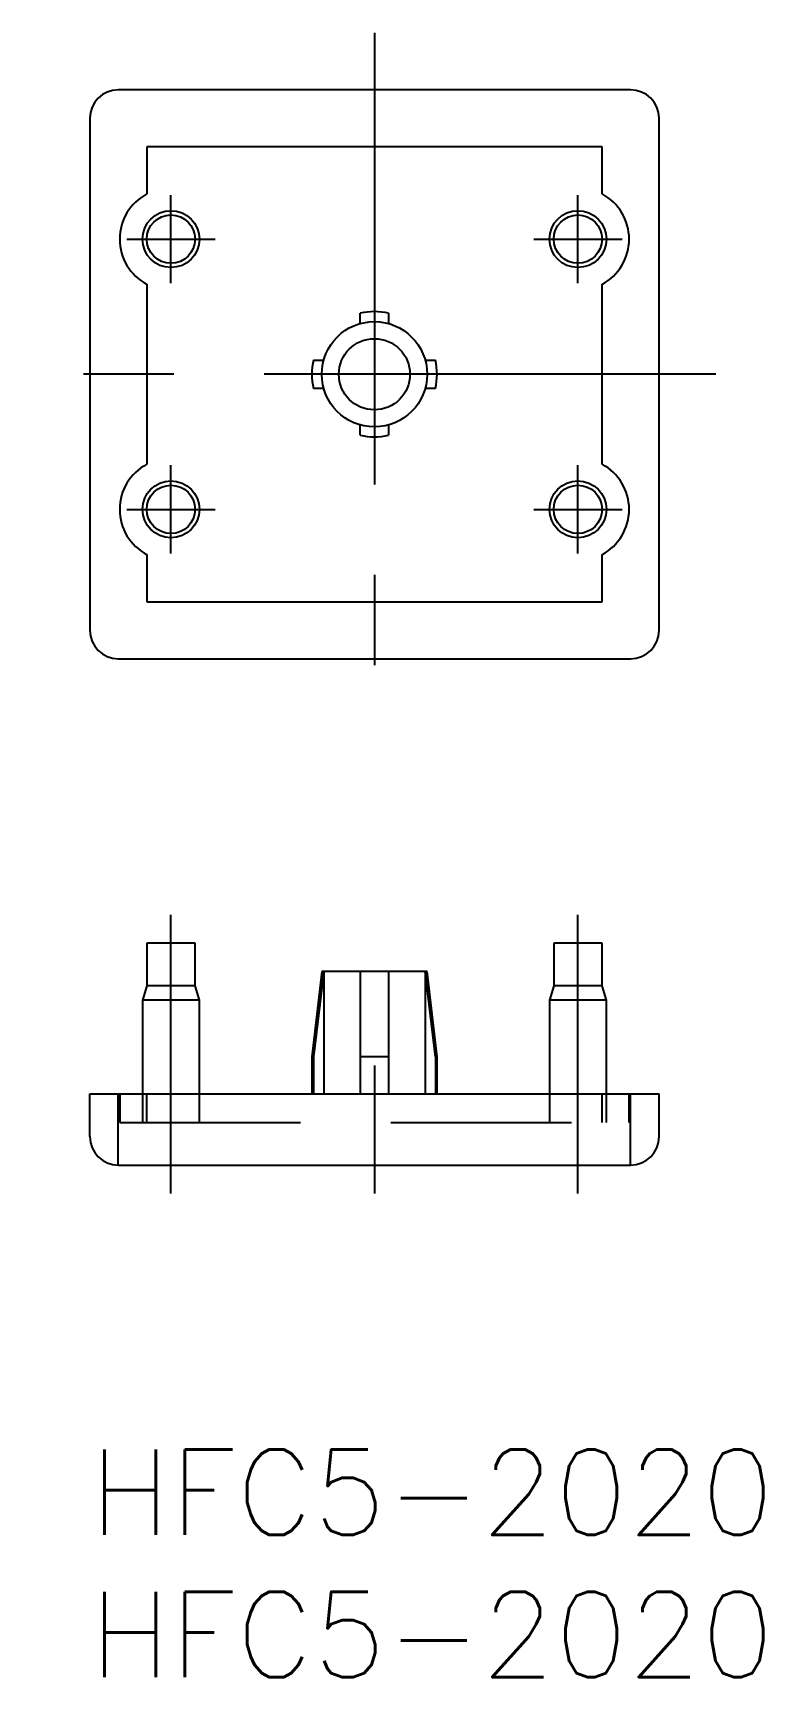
# Model space of a CAD drawing. Extents: x -2 to 23.7, y -8 to 49.8.
import ezdxf

# ---------------------------------------------------------------- set-up
doc = ezdxf.new("R2010")
doc.units = 0
doc.header["$LTSCALE"] = 0.5
doc.linetypes.add('CENTER', pattern=[50.8, 31.75, -6.35, 6.35, -6.35])
doc.linetypes.add('DASHED', pattern=[19.05, 12.7, -6.35])
for name, color, linetype in [('MSM_CENTER', 1, 'CENTER'), ('MSM_CONTINUOUS', 7, 'CONTINUOUS'), ('MSM_DASHED', 4, 'DASHED'), ('MSM_PART_NUMBER', 7, 'CONTINUOUS')]:
    doc.layers.add(name, color=color, linetype=linetype)
doc.styles.get("Standard").update_dxf_attribs({"font": 'txt.shx', "height": 3, "bigfont": 'bigfont.shx'})

msp = doc.modelspace()

# ---------------------------------------------------------------- linework, layer by layer
at = {"layer": 'MSM_CENTER'}
for p, q in [((10, 49.8), (10, 25.8)), ((2.85, 41), (2.85, 44.1)), ((17.15, 41), (17.15, 44.1)), ((1.3, 42.55), (4.4, 42.55)), ((15.6, 42.55), (18.7, 42.55)), ((22, 37.8), (-2, 37.8)), ((2.85, 31.5), (2.85, 34.6)), ((17.15, 31.5), (17.15, 34.6)), ((1.3, 33.05), (4.4, 33.05)), ((15.6, 33.05), (18.7, 33.05)), ((2.85, 9), (2.85, 18.8)), ((17.15, 9), (17.15, 18.8)), ((10, 13.5), (10, 9))]:
    msp.add_line(p, q, dxfattribs=at)
at = {"layer": 'MSM_CONTINUOUS'}
for p, q in [((19, 47.8), (1, 47.8)), ((0, 46.8), (0, 28.8)), ((20, 28.8), (20, 46.8)), ((18, 45.8), (2, 45.8)), ((2, 45.8), (2, 44.137)), ((18, 44.137), (18, 45.8)), ((2, 40.963), (2, 34.637)), ((18, 34.637), (18, 40.963)), ((9.5, 39.581), (9.5, 39.942)), ((10.5, 39.942), (10.5, 39.581)), ((7.858, 38.3), (8.219, 38.3)), ((11.781, 38.3), (12.142, 38.3)), ((8.219, 37.3), (7.858, 37.3)), ((12.142, 37.3), (11.781, 37.3)), ((9.5, 35.658), (9.5, 36.019)), ((10.5, 36.019), (10.5, 35.658)), ((2, 31.463), (2, 29.8)), ((18, 29.8), (18, 31.463)), ((2, 29.8), (18, 29.8)), ((1, 27.8), (19, 27.8)), ((2, 17.8), (2, 16.3)), ((3.7, 17.8), (2, 17.8)), ((3.7, 16.3), (3.7, 17.8)), ((16.3, 17.8), (16.3, 16.3)), ((18, 17.8), (16.3, 17.8)), ((18, 16.3), (18, 17.8)), ((8.15, 16.8), (7.8, 13.8)), ((8.219, 16.8), (7.858, 13.8)), ((11.85, 16.8), (8.15, 16.8)), ((8.219, 16.8), (8.219, 12.5)), ((9.5, 16.8), (9.5, 12.5)), ((10.5, 16.8), (10.5, 12.5)), ((12.142, 13.8), (11.781, 16.8)), ((11.781, 16.8), (11.781, 12.5)), ((12.2, 13.8), (11.85, 16.8)), ((2, 16.3), (1.85, 15.8)), ((3.7, 16.3), (2, 16.3)), ((3.85, 15.8), (3.7, 16.3)), ((16.3, 16.3), (16.15, 15.8)), ((18, 16.3), (16.3, 16.3)), ((18.15, 15.8), (18, 16.3)), ((1.85, 15.8), (1.85, 12.5)), ((3.85, 15.8), (1.85, 15.8)), ((3.85, 12.5), (3.85, 15.8)), ((16.15, 15.8), (16.15, 12.5)), ((18.15, 15.8), (16.15, 15.8)), ((18.15, 12.5), (18.15, 15.8)), ((7.858, 13.8), (7.8, 13.8)), ((7.8, 13.8), (7.8, 12.5)), ((7.858, 13.8), (7.858, 12.5)), ((10.5, 13.8), (9.5, 13.8)), ((12.142, 13.8), (12.142, 12.5)), ((12.2, 13.8), (12.142, 13.8)), ((12.2, 12.5), (12.2, 13.8)), ((0, 12.5), (20, 12.5)), ((0, 11), (0, 12.5)), ((20, 11), (20, 12.5)), ((1, 10), (19, 10))]:
    msp.add_line(p, q, dxfattribs=at)
for centre, radius in [((2.85, 42.55), 1), ((2.85, 42.55), 0.85), ((17.15, 42.55), 1), ((17.15, 42.55), 0.85), ((10, 37.8), 1.85), ((10, 37.8), 1.25), ((2.85, 33.05), 1), ((2.85, 33.05), 0.85), ((17.15, 33.05), 1), ((17.15, 33.05), 0.85)]:
    msp.add_circle(centre, radius, dxfattribs=at)
for centre, radius, start, end in [((1, 46.8), 1, 90, 180), ((19, 46.8), 1, 0, 90), ((2.85, 42.55), 1.8, 118.17864, 241.82136), ((17.15, 42.55), 1.8, 298.17864, 61.82136), ((10, 37.8), 2.2, 76.86344, 103.13656), ((10, 37.8), 2.2, 166.86344, 193.13656), ((10, 37.8), 2.2, 346.86344, 13.13656), ((10, 37.8), 2.2, 256.86344, 283.13656), ((2.85, 33.05), 1.8, 118.17864, 241.82136), ((17.15, 33.05), 1.8, 298.17864, 61.82136), ((1, 28.8), 1, 180, 270), ((19, 28.8), 1, 270, 0), ((1, 11), 1, 180, 270), ((19, 11), 1, 270, 0)]:
    msp.add_arc(centre, radius, start, end, dxfattribs=at)
at = {"layer": 'MSM_DASHED'}
for p, q in [((1, 10), (1, 12.5)), ((1.05, 12.5), (1.05, 11.5)), ((1.85, 12.5), (1.85, 11.5)), ((2, 11.5), (2, 12.5)), ((3.85, 11.5), (3.85, 12.5)), ((16.15, 12.5), (16.15, 11.5)), ((18, 11.5), (18, 12.5)), ((18.15, 11.5), (18.15, 12.5)), ((18.95, 11.5), (18.95, 12.5)), ((19, 10), (19, 12.5)), ((1.05, 11.5), (18.95, 11.5))]:
    msp.add_line(p, q, dxfattribs=at)

# ---------------------------------------------------------------- texts
at = {"layer": 'MSM_PART_NUMBER'}
for p in [(0, -3), (0, -8)]:
    msp.add_text('HFC5-2020', height=3, dxfattribs=at).set_placement(p)

doc.saveas('drawing.dxf')
